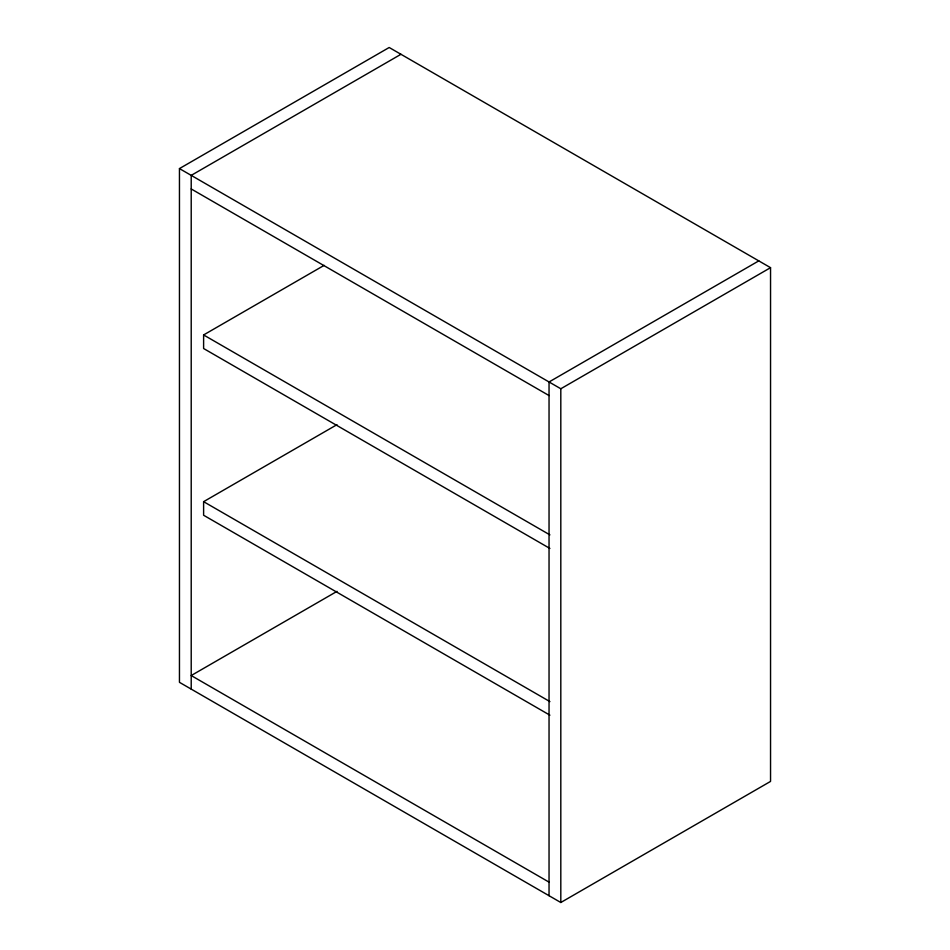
<?xml version="1.0" encoding="UTF-8"?>
<svg xmlns="http://www.w3.org/2000/svg" width="950" height="950" viewBox="0 0 950 950"><rect width="100%" height="100%" fill="white"/><g stroke="black" fill="none" stroke-linecap="round" stroke-linejoin="round"><path stroke-width="1.43" d="M179.455 168.589L389.191 47.5L770.545 267.674L770.545 781.411L560.809 902.5L179.455 682.326L179.455 168.589L560.809 388.764L770.545 267.674M400.959 54.292L191.211 175.382L191.211 689.118M549.896 548.447L203.609 348.519L203.609 334.946L324.14 265.359M549.896 715.172L203.609 515.244L203.609 501.671L336.965 424.674M758.789 260.882L549.041 381.971L549.041 895.707M337.012 591.363L191.211 675.545L549.041 882.134M191.211 188.955L549.041 395.556M203.609 334.946L549.896 534.874M203.609 501.671L549.896 701.599M560.809 388.764L560.809 902.5"/></g></svg>
